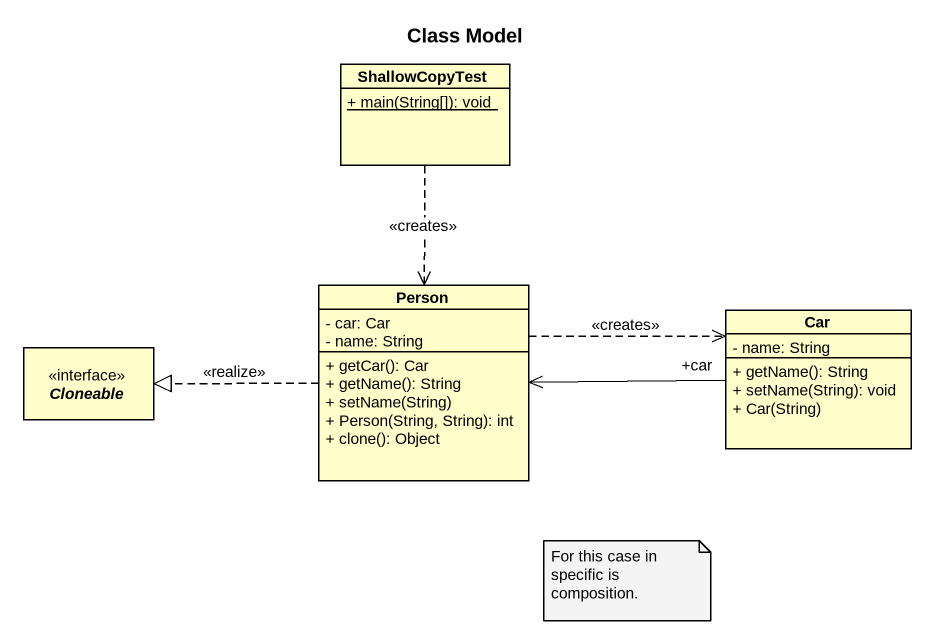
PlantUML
@startuml
title Class Model
hide circle
hide empty members
skinparam classAttributeIconSize 0
class ShallowCopyTest {
  {static} + main(String[]): void
}
class "Person" as Person_ {
  - car: Car
  - name: String
  + getCar(): Car
  + getName(): String
  + setName(String)
  + Person(String, String): int
  + clone(): Object
}
interface Cloneable
class Car {
  - name: String
  + getName(): String
  + setName(String): void
  + Car(String)
}
ShallowCopyTest ..> Person_ : <<creates>>
Person_ .left.|> Cloneable : <<realize>>
Person_ .right.> Car : <<creates>>
Car "+car" -left-> Person_
note as N1
  For this case in specific is composition.
end note
@enduml
